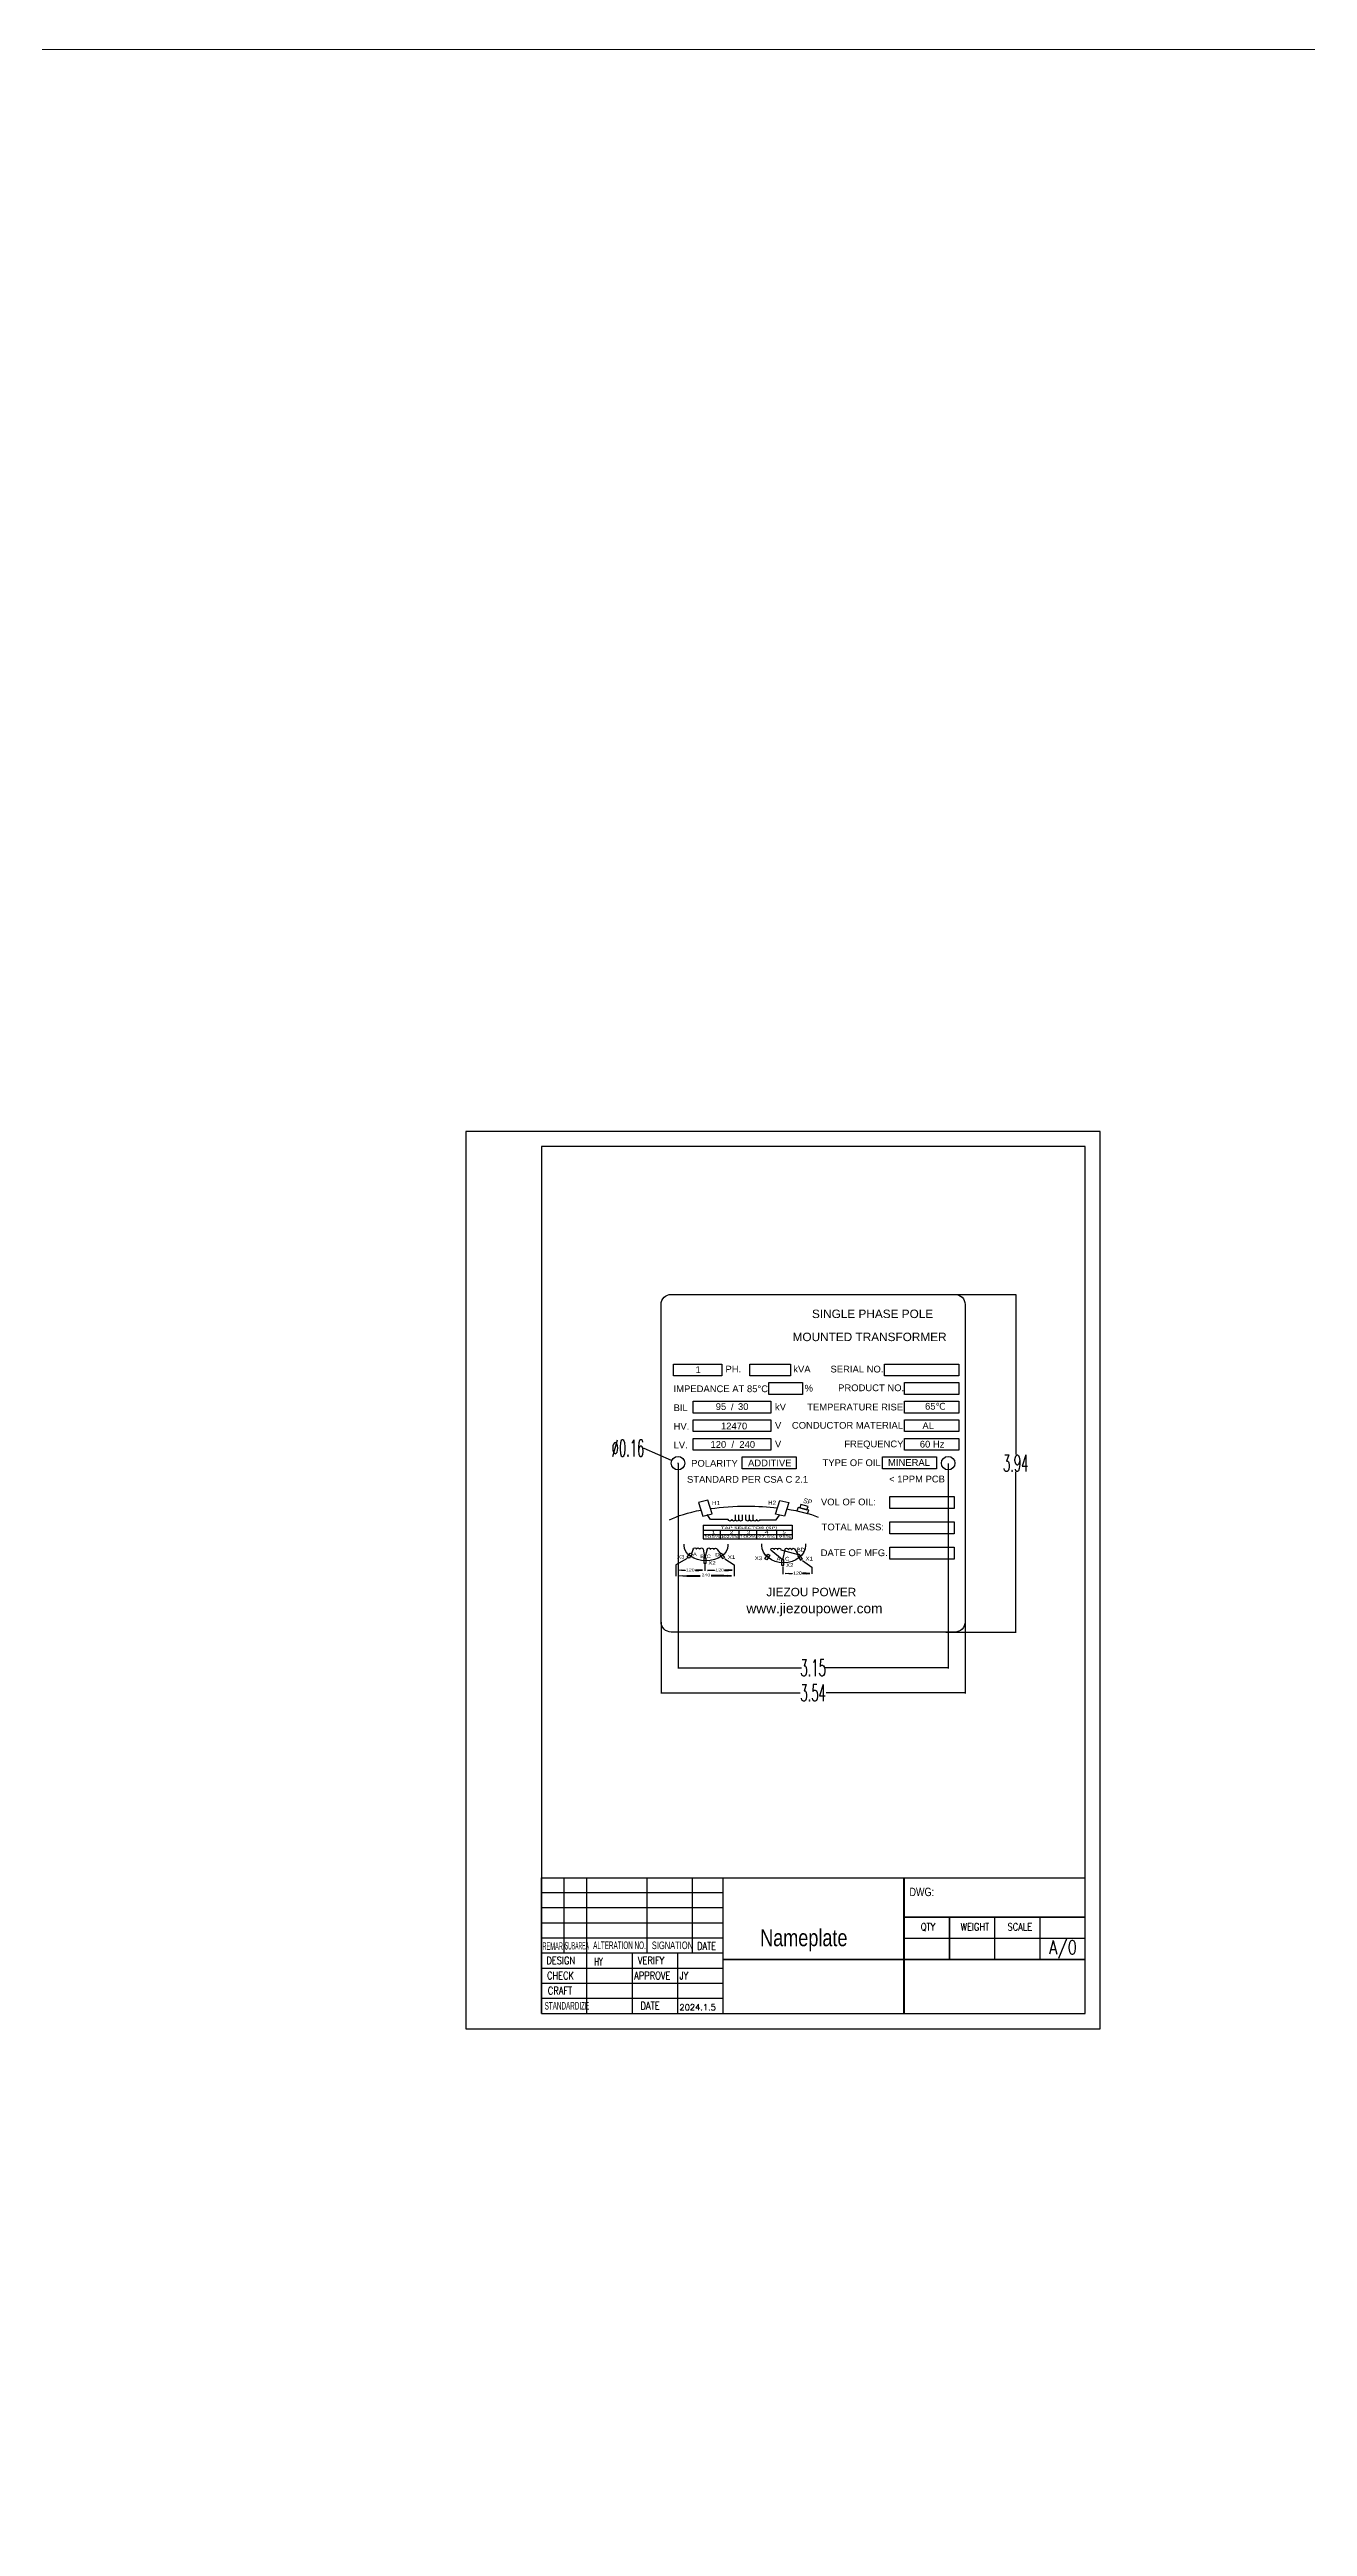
# Model space of a CAD drawing. Extents: x 4438 to 384502, y -178203 to -21188.
# Drawn here: x 376741 to 377113, y -171826 to -171093 of the extents above; entities that cross this region are included whole.
import ezdxf

# ---------------------------------------------------------------- set-up
doc = ezdxf.new("R2010")
doc.units = 0
doc.header["$LTSCALE"] = 8
doc.header["$MEASUREMENT"] = 0
doc.layers.get('0').update_dxf_attribs({"linetype": 'CONTINUOUS'})
doc.layers.get('DEFPOINTS').update_dxf_attribs({"linetype": 'CONTINUOUS'})
for name, color, linetype in [('C00-00-00', 7, 'CONTINUOUS'), ('INTE_THICK', 7, 'CONTINUOUS'), ('layer 1', 7, 'CONTINUOUS')]:
    doc.layers.add(name, color=color, linetype=linetype)
for name, color, linetype, lineweight in [('标注', 7, 'CONTINUOUS', 20), ('标注、文本', 3, 'CONTINUOUS', 25), ('粗实线层', 7, 'CONTINUOUS', 50), ('细', 7, 'CONTINUOUS', 20)]:
    doc.layers.add(name, color=color, linetype=linetype, lineweight=lineweight)
doc.styles.add('1', font='arial.ttf', dxfattribs={"height": 1})
doc.styles.add('2', font='calibri.ttf', dxfattribs={"height": 1})
doc.styles.get("Standard").update_dxf_attribs({"font": 'txt.shx', "width": 0.5, "bigfont": 'intecad.shx'})
doc.styles.add('TEXTSTYLE_3', font='txt', dxfattribs={"width": 0.8})
doc.styles.add('TEXTSTYLE_4', font='txt', dxfattribs={"width": 0.65})
doc.styles.add('TEXTSTYLE_5', font='txt', dxfattribs={"width": 0.45})
doc.styles.add('TEXTSTYLE_7', font='txt', dxfattribs={"width": 0.75})
doc.dimstyles.new('文字', dxfattribs={"dimtxt": 5, "dimasz": 0.18, "dimexe": 0.18, "dimexo": 0.0625, "dimgap": 0.09, "dimtad": 0, "dimtih": 1, "dimtoh": 1, "dimdec": 4, "dimzin": 0, "dimdsep": 46, "dimtxsty": 'Standard', "dimcen": 0.09, "dimadec": 0, "dimazin": 0, "dimtfac": 1, "dimtdec": 4, "dimtofl": 0, "dimtmove": 0, "dimatfit": 3, "dimfxl": 0, "dimtolj": 1, "dimtzin": 0, "dimarcsym": 0})

# ---------------------------------------------------------------- blocks, each defined once
blk = doc.blocks.new('*D65')
at = {"layer": 'DEFPOINTS', "color": 0}
for p in [(376922, -171558.52), (377012, -171558.52), (377012, -171579.53)]:
    blk.add_point(p, dxfattribs=at)
at = {"layer": '标注', "color": 0, "lineweight": -2, "ltscale": 0.5}
for p, q in [((376922, -171558.59), (376922, -171579.71)), ((377012, -171558.59), (377012, -171579.71)), ((376922.18, -171579.53), (376963.16, -171579.53)), ((377011.82, -171579.53), (376970.84, -171579.53))]:
    blk.add_line(p, q, dxfattribs=at)
at = {"layer": '标注', "color": 0}
for points in [[(376922.18, -171579.5), (376922.18, -171579.56), (376922, -171579.53)], [(377011.82, -171579.56), (377011.82, -171579.5), (377012, -171579.53)]]:
    blk.add_solid(points, dxfattribs=at)
at = {"layer": '标注', "color": 0, "insert": (376967, -171579.53), "char_height": 5, "attachment_point": 5}
blk.add_mtext('\\A1;3.54', dxfattribs=at)
blk = doc.blocks.new('*D98')
at = {"layer": 'DEFPOINTS', "color": 0}
for p in [(377006.22, -171461.52), (377026.98, -171461.52), (377006.22, -171561.52)]:
    blk.add_point(p, dxfattribs=at)
at = {"layer": '标注', "color": 0, "lineweight": -2, "ltscale": 0.5}
for p, q in [((377006.28, -171461.52), (377027.16, -171461.52)), ((377026.98, -171461.7), (377026.98, -171508.93)), ((377026.98, -171561.34), (377026.98, -171514.11)), ((377006.28, -171561.52), (377027.16, -171561.52))]:
    blk.add_line(p, q, dxfattribs=at)
at = {"layer": '标注', "color": 0}
for points in [[(377027.01, -171461.7), (377026.95, -171461.7), (377026.98, -171461.52)], [(377026.95, -171561.34), (377027.01, -171561.34), (377026.98, -171561.52)]]:
    blk.add_solid(points, dxfattribs=at)
at = {"layer": '标注', "color": 0, "insert": (377026.98, -171511.52), "char_height": 5, "attachment_point": 5}
blk.add_mtext('\\A1;3.94', dxfattribs=at)
blk = doc.blocks.new('*D99')
at = {"layer": 'DEFPOINTS', "color": 0}
for p in [(376927, -171511.52), (377007, -171511.52), (377007, -171572.13)]:
    blk.add_point(p, dxfattribs=at)
at = {"layer": '标注', "color": 0, "lineweight": -2, "ltscale": 0.5}
for p, q in [((376927, -171511.59), (376927, -171572.31)), ((377007, -171511.59), (377007, -171572.31)), ((376927.18, -171572.13), (376963.57, -171572.13)), ((377006.82, -171572.13), (376970.42, -171572.13))]:
    blk.add_line(p, q, dxfattribs=at)
at = {"layer": '标注', "color": 0}
for points in [[(376927.18, -171572.1), (376927.18, -171572.16), (376927, -171572.13)], [(377006.82, -171572.16), (377006.82, -171572.1), (377007, -171572.13)]]:
    blk.add_solid(points, dxfattribs=at)
at = {"layer": '标注', "color": 0, "insert": (376967, -171572.13), "char_height": 5, "attachment_point": 5}
blk.add_mtext('\\A1;3.15', dxfattribs=at)
blk = doc.blocks.new('*D100')
at = {"layer": 'DEFPOINTS', "color": 0}
for p in [(376925.16, -171510.72), (376928.83, -171512.33)]:
    blk.add_point(p, dxfattribs=at)
at = {"layer": '标注', "color": 0, "lineweight": -2, "ltscale": 0.5}
for p, q in [((376916.65, -171507.06), (376916.83, -171507.06)), ((376916.83, -171507.06), (376925, -171510.65)), ((376926.91, -171511.52), (376927.09, -171511.52)), ((376927, -171511.61), (376927, -171511.43))]:
    blk.add_line(p, q, dxfattribs=at)
at = {"layer": '标注', "color": 0}
blk.add_solid([(376924.99, -171510.67), (376925.01, -171510.62), (376925.16, -171510.72)], dxfattribs=at)
at = {"layer": '标注', "color": 0, "insert": (376912.18, -171507.06), "char_height": 5, "attachment_point": 5}
blk.add_mtext('\\A1;%%C0.16', dxfattribs=at)

msp = doc.modelspace()

# ---------------------------------------------------------------- linework, layer by layer
for p, q in [((376934.479, -171529.901), (376934.479, -171533.912)), ((376934.479, -171531.324), (376960.814, -171531.324)), ((376934.479, -171532.653), (376960.814, -171532.653)), ((376934.479, -171533.912), (376960.814, -171533.912)), ((376939.592, -171533.912), (376939.592, -171531.324)), ((376945.113, -171533.912), (376945.113, -171531.324)), ((376950.3, -171533.912), (376950.3, -171531.324)), ((376956.199, -171531.324), (376956.199, -171533.912))]:
    msp.add_line(p, q)
at = {"color": 7, "linetype": 'Continuous'}
for p, q in [((376886.535, -171634.333), (377047.562, -171634.333)), ((376886.54, -171634.269), (377047.567, -171634.269)), ((376886.54, -171674.526), (376886.54, -171634.269)), ((376940.216, -171638.742), (376886.54, -171638.742)), ((376893.25, -171656.634), (376893.25, -171634.269)), ((376899.959, -171674.526), (376899.959, -171634.269)), ((376917.851, -171656.634), (376917.851, -171634.269)), ((376931.27, -171656.634), (376931.27, -171634.269)), ((376940.216, -171634.269), (376940.216, -171674.526)), ((376940.235, -171634.296), (376940.235, -171674.553)), ((376940.235, -171634.296), (377047.586, -171634.296)), ((376993.892, -171674.526), (376993.892, -171634.269)), ((376993.911, -171634.296), (376993.911, -171674.553)), ((376940.216, -171643.215), (376886.54, -171643.215)), ((376993.892, -171645.899), (377047.567, -171645.899)), ((376993.911, -171645.926), (377047.586, -171645.926)), ((377007.311, -171645.899), (377007.311, -171658.423)), ((377007.329, -171645.926), (377007.329, -171658.451)), ((377020.729, -171645.899), (377020.729, -171658.423)), ((377020.748, -171645.926), (377020.748, -171658.451)), ((377034.148, -171645.899), (377034.148, -171658.423)), ((377034.167, -171645.926), (377034.167, -171658.451)), ((376940.216, -171647.688), (376886.54, -171647.688)), ((376940.216, -171652.161), (376886.54, -171652.161)), ((376993.892, -171652.161), (377047.567, -171652.161)), ((376993.911, -171652.188), (377047.586, -171652.188)), ((376940.216, -171656.634), (376886.54, -171656.634)), ((376940.216, -171661.107), (376886.54, -171661.107)), ((376913.378, -171656.634), (376913.378, -171674.526)), ((376926.797, -171656.634), (376926.797, -171674.526)), ((376940.216, -171658.423), (377047.567, -171658.423)), ((376940.235, -171658.451), (377047.586, -171658.451)), ((376940.216, -171665.58), (376886.54, -171665.58)), ((376940.216, -171670.053), (376886.54, -171670.053))]:
    msp.add_line(p, q, dxfattribs=at)
at = {"color": 7}
msp.add_lwpolyline([(376934.479, -171529.901), (376960.814, -171529.901), (376960.814, -171533.912)], dxfattribs=at)
at = {"lineweight": 30}
for points in [[(376962.57, -171524.596), (376962.57, -171524.596), (376965.713, -171525.469), (376965.713, -171525.469), (376965.713, -171525.469), (376965.713, -171525.469), (376965.36, -171526.399), (376965.36, -171526.399), (376965.36, -171526.399), (376965.36, -171526.399), (376962.179, -171525.625), (376962.179, -171525.625), (376962.179, -171525.625), (376962.179, -171525.625), (376962.57, -171524.596), (376962.57, -171524.596)], [(376963.397, -171523.735), (376963.397, -171523.735), (376965.52, -171524.325), (376965.52, -171524.325), (376965.52, -171524.325), (376965.52, -171524.325), (376965.145, -171525.311), (376965.145, -171525.311), (376965.145, -171525.311), (376965.145, -171525.311), (376963.022, -171524.721), (376963.022, -171524.721), (376963.022, -171524.721), (376963.022, -171524.721), (376963.397, -171523.735), (376963.397, -171523.735)]]:
    msp.add_open_spline(points, degree=3, knots=[0, 0, 0, 0, 0.25, 0.25, 0.25, 0.25, 0.5, 0.5, 0.5, 0.5, 0.75, 0.75, 0.75, 0.75, 1, 1, 1, 1], dxfattribs=at)
at = {"layer": 'C00-00-00', "lineweight": 25}
msp.add_lwpolyline([(376924.996, -171461.523), (377008.996, -171461.523, -0.4142136), (377011.996, -171464.523), (377011.996, -171558.523, -0.4142136), (377008.996, -171561.523), (376924.996, -171561.523, -0.4142136), (376921.996, -171558.523), (376921.996, -171464.523, -0.4142136)], format="xyb", close=True, dxfattribs=at)
for points in [[(376925.707, -171482.162), (376939.953, -171482.162), (376939.953, -171485.662), (376925.707, -171485.662)], [(376948.288, -171482.162), (376960.288, -171482.162), (376960.288, -171485.662), (376948.288, -171485.662)], [(376988.101, -171482.162), (377010.101, -171482.162), (377010.101, -171485.662), (376988.101, -171485.662)], [(376931.443, -171493.162), (376954.443, -171493.162), (376954.443, -171496.662), (376931.443, -171496.662)], [(376953.84, -171487.662), (376963.84, -171487.662), (376963.84, -171491.162), (376953.84, -171491.162)], [(376994.101, -171487.662), (377010.101, -171487.662), (377010.101, -171491.162), (376994.101, -171491.162)], [(376994.101, -171493.162), (377010.101, -171493.162), (377010.101, -171496.662), (376994.101, -171496.662)], [(376931.443, -171498.662), (376954.443, -171498.662), (376954.443, -171502.162), (376931.443, -171502.162)], [(376994.101, -171498.662), (377010.101, -171498.662), (377010.101, -171502.162), (376994.101, -171502.162)], [(376931.443, -171504.162), (376954.443, -171504.162), (376954.443, -171507.662), (376931.443, -171507.662)], [(376994.101, -171504.162), (377010.101, -171504.162), (377010.101, -171507.662), (376994.101, -171507.662)], [(376946.016, -171509.662), (376962.016, -171509.662), (376962.016, -171513.162), (376946.016, -171513.162)], [(376987.564, -171509.662), (377003.564, -171509.662), (377003.564, -171513.162), (376987.564, -171513.162)], [(376989.726, -171521.401), (377008.726, -171521.401), (377008.726, -171524.901), (376989.726, -171524.901)], [(376989.726, -171528.901), (377008.726, -171528.901), (377008.726, -171532.401), (376989.726, -171532.401)], [(376989.726, -171536.401), (377008.726, -171536.401), (377008.726, -171539.901), (376989.726, -171539.901)]]:
    msp.add_lwpolyline(points, close=True, dxfattribs=at)
for centre in [(376926.996, -171511.523), (377006.996, -171511.523)]:
    msp.add_circle(centre, 2, dxfattribs=at)
at = {"layer": 'INTE_THICK'}
for p, q in [((377047.562, -171417.785), (376886.54, -171417.785)), ((376886.54, -171417.785), (376886.54, -171674.526)), ((377047.562, -171674.526), (377047.562, -171417.785)), ((376886.54, -171674.526), (377047.562, -171674.526))]:
    msp.add_line(p, q, dxfattribs=at)
at = {"layer": 'layer 1', "color": 7, "lineweight": 25}
for p, q in [((376943.982, -171528.201), (376943.982, -171526.833)), ((376945.031, -171528.196), (376945.031, -171526.828)), ((376946.055, -171528.196), (376946.055, -171526.828)), ((376947.105, -171528.196), (376947.105, -171526.828)), ((376948.155, -171528.196), (376948.155, -171526.828)), ((376949.205, -171528.201), (376949.205, -171526.833))]:
    msp.add_line(p, q, dxfattribs=at)
for points in [[(376934.603, -171541.079), (376935.323, -171541.079), (376935.323, -171539.691), (376934.603, -171539.691), (376934.603, -171541.079)], [(376957.622, -171541.737), (376958.342, -171541.737), (376958.342, -171540.165), (376957.622, -171540.165), (376957.622, -171541.737)]]:
    msp.add_lwpolyline(points, close=True, dxfattribs=at)
for points, knots in [([(376933.1, -171523.133), (376933.1, -171523.133), (376935.804, -171522.514), (376935.804, -171522.514), (376935.804, -171522.514), (376935.804, -171522.514), (376937.072, -171526.559), (376937.072, -171526.559), (376937.072, -171526.559), (376937.072, -171526.559), (376934.368, -171527.178), (376934.368, -171527.178), (376934.368, -171527.178), (376934.368, -171527.178), (376933.1, -171523.133), (376933.1, -171523.133)], [0, 0, 0, 0, 0.25, 0.25, 0.25, 0.25, 0.5, 0.5, 0.5, 0.5, 0.75, 0.75, 0.75, 0.75, 1, 1, 1, 1]), ([(376955.845, -171526.617), (376955.845, -171526.617), (376958.549, -171527.236), (376958.549, -171527.236), (376958.549, -171527.236), (376958.549, -171527.236), (376959.817, -171523.191), (376959.817, -171523.191), (376959.817, -171523.191), (376959.817, -171523.191), (376957.113, -171522.572), (376957.113, -171522.572), (376957.113, -171522.572), (376957.113, -171522.572), (376955.845, -171526.617), (376955.845, -171526.617)], [0, 0, 0, 0, 0.25, 0.25, 0.25, 0.25, 0.5, 0.5, 0.5, 0.5, 0.75, 0.75, 0.75, 0.75, 1, 1, 1, 1]), ([(376936.623, -171524.952), (376939.919, -171524.499), (376943.577, -171524.247), (376947.429, -171524.247), (376947.429, -171524.247), (376950.58, -171524.247), (376953.602, -171524.416), (376956.4, -171524.725)], [0, 0, 0, 0, 0.5, 0.5, 0.5, 0.5, 1, 1, 1, 1]), ([(376942.932, -171528.196), (376942.932, -171528.443), (376942.697, -171528.644), (376942.407, -171528.644), (376942.407, -171528.644), (376942.117, -171528.644), (376941.882, -171528.443), (376941.882, -171528.196)], [0, 0, 0, 0, 0.5, 0.5, 0.5, 0.5, 1, 1, 1, 1]), ([(376943.982, -171528.196), (376943.982, -171528.443), (376943.746, -171528.644), (376943.457, -171528.644), (376943.457, -171528.644), (376943.167, -171528.644), (376942.932, -171528.443), (376942.932, -171528.196)], [0, 0, 0, 0, 0.5, 0.5, 0.5, 0.5, 1, 1, 1, 1]), ([(376945.031, -171528.196), (376945.031, -171528.443), (376944.796, -171528.644), (376944.506, -171528.644), (376944.506, -171528.644), (376944.216, -171528.644), (376943.981, -171528.443), (376943.981, -171528.196)], [0, 0, 0, 0, 0.5, 0.5, 0.5, 0.5, 1, 1, 1, 1]), ([(376946.055, -171528.196), (376946.055, -171528.443), (376945.82, -171528.644), (376945.531, -171528.644), (376945.531, -171528.644), (376945.241, -171528.644), (376945.006, -171528.443), (376945.006, -171528.196)], [0, 0, 0, 0, 0.5, 0.5, 0.5, 0.5, 1, 1, 1, 1]), ([(376948.155, -171528.196), (376948.155, -171528.443), (376947.92, -171528.644), (376947.63, -171528.644), (376947.63, -171528.644), (376947.34, -171528.644), (376947.105, -171528.443), (376947.105, -171528.196)], [0, 0, 0, 0, 0.5, 0.5, 0.5, 0.5, 1, 1, 1, 1]), ([(376949.205, -171528.196), (376949.205, -171528.443), (376948.97, -171528.644), (376948.68, -171528.644), (376948.68, -171528.644), (376948.39, -171528.644), (376948.155, -171528.443), (376948.155, -171528.196)], [0, 0, 0, 0, 0.5, 0.5, 0.5, 0.5, 1, 1, 1, 1]), ([(376950.254, -171528.196), (376950.254, -171528.443), (376950.019, -171528.644), (376949.73, -171528.644), (376949.73, -171528.644), (376949.44, -171528.644), (376949.205, -171528.443), (376949.205, -171528.196)], [0, 0, 0, 0, 0.5, 0.5, 0.5, 0.5, 1, 1, 1, 1]), ([(376951.279, -171528.196), (376951.279, -171528.443), (376951.044, -171528.644), (376950.754, -171528.644), (376950.754, -171528.644), (376950.464, -171528.644), (376950.229, -171528.443), (376950.229, -171528.196)], [0, 0, 0, 0, 0.5, 0.5, 0.5, 0.5, 1, 1, 1, 1]), ([(376941.713, -171535.522), (376941.726, -171535.643), (376941.734, -171535.766), (376941.734, -171535.89), (376941.734, -171535.89), (376941.734, -171538.398), (376938.832, -171540.431), (376935.254, -171540.431), (376935.254, -171540.431), (376931.676, -171540.431), (376928.774, -171538.398), (376928.774, -171535.89), (376928.774, -171535.89), (376928.774, -171535.766), (376928.781, -171535.643), (376928.795, -171535.522)], [0, 0, 0, 0, 0.25, 0.25, 0.25, 0.25, 0.5, 0.5, 0.5, 0.5, 0.75, 0.75, 0.75, 0.75, 1, 1, 1, 1]), ([(376931.438, -171537.015), (376931.438, -171536.795), (376931.664, -171536.617), (376931.942, -171536.617), (376931.942, -171536.617), (376932.22, -171536.617), (376932.446, -171536.795), (376932.446, -171537.015)], [0, 0, 0, 0, 0.5, 0.5, 0.5, 0.5, 1, 1, 1, 1]), ([(376932.43, -171537.026), (376932.43, -171536.806), (376932.656, -171536.628), (376932.934, -171536.628), (376932.934, -171536.628), (376933.213, -171536.628), (376933.438, -171536.806), (376933.438, -171537.026)], [0, 0, 0, 0, 0.5, 0.5, 0.5, 0.5, 1, 1, 1, 1]), ([(376933.438, -171537.026), (376933.438, -171536.806), (376933.664, -171536.628), (376933.942, -171536.628), (376933.942, -171536.628), (376934.221, -171536.628), (376934.446, -171536.806), (376934.446, -171537.026)], [0, 0, 0, 0, 0.5, 0.5, 0.5, 0.5, 1, 1, 1, 1]), ([(376935.614, -171537.026), (376935.614, -171536.806), (376935.839, -171536.628), (376936.118, -171536.628), (376936.118, -171536.628), (376936.396, -171536.628), (376936.622, -171536.806), (376936.622, -171537.026)], [0, 0, 0, 0, 0.5, 0.5, 0.5, 0.5, 1, 1, 1, 1]), ([(376936.606, -171537.036), (376936.606, -171536.817), (376936.832, -171536.639), (376937.11, -171536.639), (376937.11, -171536.639), (376937.389, -171536.639), (376937.614, -171536.817), (376937.614, -171537.036)], [0, 0, 0, 0, 0.5, 0.5, 0.5, 0.5, 1, 1, 1, 1]), ([(376937.614, -171537.036), (376937.614, -171536.817), (376937.84, -171536.639), (376938.118, -171536.639), (376938.118, -171536.639), (376938.397, -171536.639), (376938.622, -171536.817), (376938.622, -171537.036)], [0, 0, 0, 0, 0.5, 0.5, 0.5, 0.5, 1, 1, 1, 1]), ([(376964.731, -171535.439), (376964.745, -171535.576), (376964.752, -171535.715), (376964.752, -171535.856), (376964.752, -171535.856), (376964.752, -171538.698), (376961.85, -171541.003), (376958.272, -171541.003), (376958.272, -171541.003), (376954.694, -171541.003), (376951.792, -171538.698), (376951.792, -171535.856), (376951.792, -171535.856), (376951.792, -171535.715), (376951.799, -171535.576), (376951.813, -171535.439)], [0, 0, 0, 0, 0.25, 0.25, 0.25, 0.25, 0.5, 0.5, 0.5, 0.5, 0.75, 0.75, 0.75, 0.75, 1, 1, 1, 1]), ([(376954.456, -171537.131), (376954.456, -171536.882), (376954.682, -171536.68), (376954.96, -171536.68), (376954.96, -171536.68), (376955.239, -171536.68), (376955.464, -171536.882), (376955.464, -171537.131)], [0, 0, 0, 0, 0.5, 0.5, 0.5, 0.5, 1, 1, 1, 1]), ([(376955.449, -171537.143), (376955.449, -171536.894), (376955.675, -171536.693), (376955.953, -171536.693), (376955.953, -171536.693), (376956.231, -171536.693), (376956.457, -171536.894), (376956.457, -171537.143)], [0, 0, 0, 0, 0.5, 0.5, 0.5, 0.5, 1, 1, 1, 1]), ([(376956.457, -171537.143), (376956.457, -171536.894), (376956.683, -171536.693), (376956.961, -171536.693), (376956.961, -171536.693), (376957.239, -171536.693), (376957.465, -171536.894), (376957.465, -171537.143)], [0, 0, 0, 0, 0.5, 0.5, 0.5, 0.5, 1, 1, 1, 1]), ([(376958.632, -171537.143), (376958.632, -171536.894), (376958.858, -171536.693), (376959.136, -171536.693), (376959.136, -171536.693), (376959.415, -171536.693), (376959.64, -171536.894), (376959.64, -171537.143)], [0, 0, 0, 0, 0.5, 0.5, 0.5, 0.5, 1, 1, 1, 1]), ([(376959.625, -171537.155), (376959.625, -171536.906), (376959.85, -171536.705), (376960.129, -171536.705), (376960.129, -171536.705), (376960.407, -171536.705), (376960.633, -171536.906), (376960.633, -171537.155)], [0, 0, 0, 0, 0.5, 0.5, 0.5, 0.5, 1, 1, 1, 1]), ([(376960.633, -171537.155), (376960.633, -171536.906), (376960.859, -171536.705), (376961.137, -171536.705), (376961.137, -171536.705), (376961.415, -171536.705), (376961.641, -171536.906), (376961.641, -171537.155)], [0, 0, 0, 0, 0.5, 0.5, 0.5, 0.5, 1, 1, 1, 1]), ([(376929.142, -171543.177), (376929.142, -171543.177), (376928.032, -171543.177), (376928.032, -171543.177), (376928.032, -171543.177), (376928.032, -171543.177), (376928.032, -171543.136), (376928.032, -171543.136), (376928.032, -171543.136), (376928.032, -171543.136), (376926.923, -171543.218), (376926.923, -171543.218), (376926.923, -171543.218), (376926.923, -171543.218), (376928.032, -171543.299), (376928.032, -171543.299), (376928.032, -171543.299), (376928.032, -171543.299), (376928.032, -171543.258), (376928.032, -171543.258), (376928.032, -171543.258), (376928.032, -171543.258), (376929.142, -171543.258), (376929.142, -171543.258), (376929.142, -171543.258), (376929.142, -171543.258), (376929.142, -171543.177), (376929.142, -171543.177)], [0, 0, 0, 0, 0.1428571, 0.1428571, 0.1428571, 0.1428571, 0.2857143, 0.2857143, 0.2857143, 0.2857143, 0.4285714, 0.4285714, 0.4285714, 0.4285714, 0.5714286, 0.5714286, 0.5714286, 0.5714286, 0.7142857, 0.7142857, 0.7142857, 0.7142857, 0.8571429, 0.8571429, 0.8571429, 0.8571429, 1, 1, 1, 1]), ([(376931.177, -171538.455), (376931.177, -171538.455), (376930.554, -171538.171), (376930.554, -171538.171), (376930.554, -171538.171), (376930.554, -171538.171), (376929.674, -171539.373), (376929.674, -171539.373), (376929.674, -171539.373), (376929.674, -171539.373), (376930.297, -171539.657), (376930.297, -171539.657), (376930.297, -171539.657), (376930.297, -171539.657), (376931.177, -171538.455), (376931.177, -171538.455)], [0, 0, 0, 0, 0.25, 0.25, 0.25, 0.25, 0.5, 0.5, 0.5, 0.5, 0.75, 0.75, 0.75, 0.75, 1, 1, 1, 1]), ([(376932.128, -171543.207), (376932.128, -171543.207), (376933.189, -171543.207), (376933.189, -171543.207), (376933.189, -171543.207), (376933.189, -171543.207), (376933.189, -171543.166), (376933.189, -171543.166), (376933.189, -171543.166), (376933.189, -171543.166), (376934.251, -171543.248), (376934.251, -171543.248), (376934.251, -171543.248), (376934.251, -171543.248), (376933.189, -171543.329), (376933.189, -171543.329), (376933.189, -171543.329), (376933.189, -171543.329), (376933.189, -171543.288), (376933.189, -171543.288), (376933.189, -171543.288), (376933.189, -171543.288), (376932.128, -171543.288), (376932.128, -171543.288), (376932.128, -171543.288), (376932.128, -171543.288), (376932.128, -171543.207), (376932.128, -171543.207)], [0, 0, 0, 0, 0.1428571, 0.1428571, 0.1428571, 0.1428571, 0.2857143, 0.2857143, 0.2857143, 0.2857143, 0.4285714, 0.4285714, 0.4285714, 0.4285714, 0.5714286, 0.5714286, 0.5714286, 0.5714286, 0.7142857, 0.7142857, 0.7142857, 0.7142857, 0.8571429, 0.8571429, 0.8571429, 0.8571429, 1, 1, 1, 1]), ([(376937.81, -171543.22), (376937.81, -171543.22), (376936.749, -171543.22), (376936.749, -171543.22), (376936.749, -171543.22), (376936.749, -171543.22), (376936.749, -171543.179), (376936.749, -171543.179), (376936.749, -171543.179), (376936.749, -171543.179), (376935.687, -171543.261), (376935.687, -171543.261), (376935.687, -171543.261), (376935.687, -171543.261), (376936.749, -171543.342), (376936.749, -171543.342), (376936.749, -171543.342), (376936.749, -171543.342), (376936.749, -171543.301), (376936.749, -171543.301), (376936.749, -171543.301), (376936.749, -171543.301), (376937.81, -171543.301), (376937.81, -171543.301), (376937.81, -171543.301), (376937.81, -171543.301), (376937.81, -171543.22), (376937.81, -171543.22)], [0, 0, 0, 0, 0.1428571, 0.1428571, 0.1428571, 0.1428571, 0.2857143, 0.2857143, 0.2857143, 0.2857143, 0.4285714, 0.4285714, 0.4285714, 0.4285714, 0.5714286, 0.5714286, 0.5714286, 0.5714286, 0.7142857, 0.7142857, 0.7142857, 0.7142857, 0.8571429, 0.8571429, 0.8571429, 0.8571429, 1, 1, 1, 1]), ([(376939.327, -171538.573), (376939.327, -171538.573), (376939.95, -171538.289), (376939.95, -171538.289), (376939.95, -171538.289), (376939.95, -171538.289), (376940.83, -171539.491), (376940.83, -171539.491), (376940.83, -171539.491), (376940.83, -171539.491), (376940.207, -171539.775), (376940.207, -171539.775), (376940.207, -171539.775), (376940.207, -171539.775), (376939.327, -171538.573), (376939.327, -171538.573)], [0, 0, 0, 0, 0.25, 0.25, 0.25, 0.25, 0.5, 0.5, 0.5, 0.5, 0.75, 0.75, 0.75, 0.75, 1, 1, 1, 1]), ([(376940.796, -171543.19), (376940.796, -171543.19), (376941.905, -171543.19), (376941.905, -171543.19), (376941.905, -171543.19), (376941.905, -171543.19), (376941.905, -171543.149), (376941.905, -171543.149), (376941.905, -171543.149), (376941.905, -171543.149), (376943.015, -171543.231), (376943.015, -171543.231), (376943.015, -171543.231), (376943.015, -171543.231), (376941.905, -171543.312), (376941.905, -171543.312), (376941.905, -171543.312), (376941.905, -171543.312), (376941.905, -171543.271), (376941.905, -171543.271), (376941.905, -171543.271), (376941.905, -171543.271), (376940.796, -171543.271), (376940.796, -171543.271), (376940.796, -171543.271), (376940.796, -171543.271), (376940.796, -171543.19), (376940.796, -171543.19)], [0, 0, 0, 0, 0.1428571, 0.1428571, 0.1428571, 0.1428571, 0.2857143, 0.2857143, 0.2857143, 0.2857143, 0.4285714, 0.4285714, 0.4285714, 0.4285714, 0.5714286, 0.5714286, 0.5714286, 0.5714286, 0.7142857, 0.7142857, 0.7142857, 0.7142857, 0.8571429, 0.8571429, 0.8571429, 0.8571429, 1, 1, 1, 1]), ([(376954.196, -171538.763), (376954.196, -171538.763), (376953.572, -171538.442), (376953.572, -171538.442), (376953.572, -171538.442), (376953.572, -171538.442), (376952.692, -171539.804), (376952.692, -171539.804), (376952.692, -171539.804), (376952.692, -171539.804), (376953.316, -171540.125), (376953.316, -171540.125), (376953.316, -171540.125), (376953.316, -171540.125), (376954.196, -171538.763), (376954.196, -171538.763)], [0, 0, 0, 0, 0.25, 0.25, 0.25, 0.25, 0.5, 0.5, 0.5, 0.5, 0.75, 0.75, 0.75, 0.75, 1, 1, 1, 1]), ([(376960.828, -171544.164), (376960.828, -171544.164), (376959.767, -171544.164), (376959.767, -171544.164), (376959.767, -171544.164), (376959.767, -171544.164), (376959.767, -171544.118), (376959.767, -171544.118), (376959.767, -171544.118), (376959.767, -171544.118), (376958.706, -171544.21), (376958.706, -171544.21), (376958.706, -171544.21), (376958.706, -171544.21), (376959.767, -171544.302), (376959.767, -171544.302), (376959.767, -171544.302), (376959.767, -171544.302), (376959.767, -171544.256), (376959.767, -171544.256), (376959.767, -171544.256), (376959.767, -171544.256), (376960.828, -171544.256), (376960.828, -171544.256), (376960.828, -171544.256), (376960.828, -171544.256), (376960.828, -171544.164), (376960.828, -171544.164)], [0, 0, 0, 0, 0.1428571, 0.1428571, 0.1428571, 0.1428571, 0.2857143, 0.2857143, 0.2857143, 0.2857143, 0.4285714, 0.4285714, 0.4285714, 0.4285714, 0.5714286, 0.5714286, 0.5714286, 0.5714286, 0.7142857, 0.7142857, 0.7142857, 0.7142857, 0.8571429, 0.8571429, 0.8571429, 0.8571429, 1, 1, 1, 1]), ([(376962.345, -171538.897), (376962.345, -171538.897), (376962.969, -171538.575), (376962.969, -171538.575), (376962.969, -171538.575), (376962.969, -171538.575), (376963.849, -171539.937), (376963.849, -171539.937), (376963.849, -171539.937), (376963.849, -171539.937), (376963.225, -171540.259), (376963.225, -171540.259), (376963.225, -171540.259), (376963.225, -171540.259), (376962.345, -171538.897), (376962.345, -171538.897)], [0, 0, 0, 0, 0.25, 0.25, 0.25, 0.25, 0.5, 0.5, 0.5, 0.5, 0.75, 0.75, 0.75, 0.75, 1, 1, 1, 1]), ([(376963.814, -171544.13), (376963.814, -171544.13), (376964.924, -171544.13), (376964.924, -171544.13), (376964.924, -171544.13), (376964.924, -171544.13), (376964.924, -171544.084), (376964.924, -171544.084), (376964.924, -171544.084), (376964.924, -171544.084), (376966.034, -171544.176), (376966.034, -171544.176), (376966.034, -171544.176), (376966.034, -171544.176), (376964.924, -171544.268), (376964.924, -171544.268), (376964.924, -171544.268), (376964.924, -171544.268), (376964.924, -171544.222), (376964.924, -171544.222), (376964.924, -171544.222), (376964.924, -171544.222), (376963.814, -171544.222), (376963.814, -171544.222), (376963.814, -171544.222), (376963.814, -171544.222), (376963.814, -171544.13), (376963.814, -171544.13)], [0, 0, 0, 0, 0.1428571, 0.1428571, 0.1428571, 0.1428571, 0.2857143, 0.2857143, 0.2857143, 0.2857143, 0.4285714, 0.4285714, 0.4285714, 0.4285714, 0.5714286, 0.5714286, 0.5714286, 0.5714286, 0.7142857, 0.7142857, 0.7142857, 0.7142857, 0.8571429, 0.8571429, 0.8571429, 0.8571429, 1, 1, 1, 1]), ([(376929.494, -171544.85), (376929.494, -171544.85), (376928.384, -171544.85), (376928.384, -171544.85), (376928.384, -171544.85), (376928.384, -171544.85), (376928.384, -171544.81), (376928.384, -171544.81), (376928.384, -171544.81), (376928.384, -171544.81), (376927.275, -171544.891), (376927.275, -171544.891), (376927.275, -171544.891), (376927.275, -171544.891), (376928.384, -171544.972), (376928.384, -171544.972), (376928.384, -171544.972), (376928.384, -171544.972), (376928.384, -171544.932), (376928.384, -171544.932), (376928.384, -171544.932), (376928.384, -171544.932), (376929.494, -171544.932), (376929.494, -171544.932), (376929.494, -171544.932), (376929.494, -171544.932), (376929.494, -171544.85), (376929.494, -171544.85)], [0, 0, 0, 0, 0.1428571, 0.1428571, 0.1428571, 0.1428571, 0.2857143, 0.2857143, 0.2857143, 0.2857143, 0.4285714, 0.4285714, 0.4285714, 0.4285714, 0.5714286, 0.5714286, 0.5714286, 0.5714286, 0.7142857, 0.7142857, 0.7142857, 0.7142857, 0.8571429, 0.8571429, 0.8571429, 0.8571429, 1, 1, 1, 1]), ([(376940.594, -171544.843), (376940.594, -171544.843), (376941.704, -171544.843), (376941.704, -171544.843), (376941.704, -171544.843), (376941.704, -171544.843), (376941.704, -171544.802), (376941.704, -171544.802), (376941.704, -171544.802), (376941.704, -171544.802), (376942.814, -171544.883), (376942.814, -171544.883), (376942.814, -171544.883), (376942.814, -171544.883), (376941.704, -171544.965), (376941.704, -171544.965), (376941.704, -171544.965), (376941.704, -171544.965), (376941.704, -171544.924), (376941.704, -171544.924), (376941.704, -171544.924), (376941.704, -171544.924), (376940.594, -171544.924), (376940.594, -171544.924), (376940.594, -171544.924), (376940.594, -171544.924), (376940.594, -171544.843), (376940.594, -171544.843)], [0, 0, 0, 0, 0.1428571, 0.1428571, 0.1428571, 0.1428571, 0.2857143, 0.2857143, 0.2857143, 0.2857143, 0.4285714, 0.4285714, 0.4285714, 0.4285714, 0.5714286, 0.5714286, 0.5714286, 0.5714286, 0.7142857, 0.7142857, 0.7142857, 0.7142857, 0.8571429, 0.8571429, 0.8571429, 0.8571429, 1, 1, 1, 1])]:
    msp.add_open_spline(points, degree=3, knots=knots, dxfattribs=at)
for points in [[(376924.515, -171528.332), (376926.747, -171527.12), (376929.99, -171526.104), (376933.896, -171525.388)], [(376936.58, -171528.196), (376936.58, -171528.196), (376935.608, -171526.757), (376935.608, -171526.757)], [(376941.836, -171528.196), (376941.836, -171528.196), (376936.58, -171528.196), (376936.58, -171528.196)], [(376951.279, -171528.318), (376951.279, -171528.318), (376956.04, -171528.318), (376956.04, -171528.318)], [(376956.04, -171528.318), (376956.04, -171528.318), (376957.011, -171526.879), (376957.011, -171526.879)], [(376959.157, -171525.086), (376962.852, -171525.648), (376966.05, -171526.467), (376968.497, -171527.466)], [(376931.438, -171536.958), (376931.438, -171536.958), (376930.987, -171538.286), (376930.987, -171538.286)], [(376934.446, -171537.026), (376934.446, -171537.026), (376934.963, -171539.691), (376934.963, -171539.691)], [(376935.614, -171537.026), (376935.614, -171537.026), (376934.94, -171539.569), (376934.94, -171539.569)], [(376938.622, -171537.036), (376938.622, -171537.036), (376939.639, -171538.431), (376939.639, -171538.431)], [(376954.456, -171537.131), (376954.456, -171537.131), (376957.958, -171540.026), (376957.958, -171540.026)], [(376957.465, -171537.143), (376957.465, -171537.143), (376962.573, -171538.606), (376962.573, -171538.606)], [(376958.632, -171537.143), (376958.632, -171537.143), (376957.958, -171540.165), (376957.958, -171540.165)], [(376961.641, -171537.155), (376961.641, -171537.155), (376962.657, -171538.736), (376962.657, -171538.736)], [(376929.734, -171539.743), (376929.734, -171539.743), (376926.333, -171541.605), (376926.333, -171541.605)], [(376926.333, -171541.605), (376926.333, -171541.605), (376926.333, -171544.972), (376926.333, -171544.972)], [(376934.963, -171541.43), (376934.963, -171541.43), (376934.963, -171543.41), (376934.963, -171543.41)], [(376934.975, -171541.443), (376934.975, -171541.443), (376934.975, -171543.294), (376934.975, -171543.294)], [(376940.84, -171539.84), (376940.84, -171539.84), (376943.605, -171541.619), (376943.605, -171541.619)], [(376943.605, -171541.619), (376943.605, -171541.619), (376943.605, -171544.972), (376943.605, -171544.972)], [(376957.982, -171542.135), (376957.982, -171542.135), (376957.982, -171544.38), (376957.982, -171544.38)], [(376957.993, -171542.15), (376957.993, -171542.15), (376957.993, -171544.249), (376957.993, -171544.249)], [(376963.858, -171540.333), (376963.858, -171540.333), (376966.624, -171542.349), (376966.624, -171542.349)], [(376966.624, -171542.349), (376966.624, -171542.349), (376966.624, -171544.25), (376966.624, -171544.25)]]:
    msp.add_open_spline(points, degree=3, dxfattribs=at)
at = {"layer": 'layer 1', "color": 7, "lineweight": 40}
for points in [[(376929.578, -171544.879), (376929.578, -171544.879), (376933.589, -171544.879), (376933.589, -171544.879)], [(376940.594, -171544.883), (376940.594, -171544.883), (376936.838, -171544.883), (376936.838, -171544.883)]]:
    msp.add_open_spline(points, degree=3, dxfattribs=at)
at = {"layer": '粗实线层', "color": 1, "lineweight": -3}
for p, q in [((377052.035, -171413.312), (376864.176, -171413.312)), ((376864.176, -171413.312), (376864.176, -171678.998)), ((377052.035, -171678.998), (377052.035, -171413.312)), ((376864.176, -171678.998), (377052.035, -171678.998))]:
    msp.add_line(p, q, dxfattribs=at)
at = {"layer": '细', "color": 1}
msp.add_lwpolyline([(372175.774, -171092.907), (384501.994, -171092.907), (384501.994, -178202.855), (372175.774, -178202.855)], close=True, dxfattribs=at)

# ---------------------------------------------------------------- texts
at = {"lineweight": 30, "style": '1', "oblique": 4.501126}
msp.add_text('SP', height=1.4352, rotation=347.098227, dxfattribs=at).set_placement((376963.888, -171523.219))
at = {"style": '2', "oblique": -0.000002}
for s, height, width, p in [(' 105%', 0.7444, 1.870617, (376934.147, -171533.624)), ('1', 0.892, 1.560455, (376936.91, -171532.385)), ('TAP SELECTOR (SP)', 0.74444, 1.870617, (376939.705, -171531.03)), (' 102.5%', 0.7444, 1.51978, (376939.184, -171533.638)), ('2', 0.897, 1.5518, (376942.223, -171532.422)), (' 100%', 0.7444, 1.870617, (376944.749, -171533.6)), ('3', 0.897, 1.5518, (376947.343, -171532.422)), ('97.5%', 0.7444, 1.721653, (376950.68, -171533.624)), ('4', 0.897, 1.5518, (376952.646, -171532.422)), ('  95%', 0.7444, 1.870617, (376955.752, -171533.654)), ('5', 0.897, 1.5518, (376957.862, -171532.422))]:
    msp.add_text(s, height=height, dxfattribs=dict(at, width=width)).set_placement(p)
at = {"color": 7}
for s, height, style, width, p in [('DWG:', 2.5, 'TEXTSTYLE_7', 0.8, (376995.527, -171639.717)), ('REMARK', 2.2365, 'TEXTSTYLE_5', 0.45, (376886.841, -171655.635)), ('SUBAREA', 2.2365, 'TEXTSTYLE_5', 0.4, (376893.462, -171655.515)), ('ALTERATION NO.', 2.23649, 'TEXTSTYLE_3', 0.5, (376901.872, -171655.396)), ('SIGNATION', 2.2365, 'TEXTSTYLE_4', 0.65, (376919.243, -171655.409)), ('Nameplate', 5, 'TEXTSTYLE_7', 0.8, (376951.307, -171654.549)), ('STANDARDIZE', 2.23649, 'TEXTSTYLE_3', 0.5, (376887.503, -171673.311))]:
    msp.add_text(s, height=height, dxfattribs=dict(at, style=style, width=width)).set_placement(p)
for s, height, width, p in [('DATE', 2.2365, 0.8, (376932.619, -171655.611)), ('QTY', 2.2365, 0.8, (376998.871, -171649.924)), ('WEIGHT', 2.2365, 0.8, (377010.71, -171649.924)), ('SCALE', 2.2365, 0.8, (377024.576, -171649.924)), ('A/0', 4, 0.8, (377036.861, -171656.896)), ('DESIGN', 2.2365, 0.8, (376888.013, -171659.892)), ('HY', 2.2365, 0.55, (376902.22, -171660.224)), ('VERIFY', 2.2365, 0.8, (376915.12, -171659.892)), ('CHECK', 2.2365, 0.8, (376888.222, -171664.365)), ('CRAFT', 2.2365, 0.8, (376888.461, -171668.838)), ('APPROVE', 2.2365, 0.8, (376914.016, -171664.365)), ('JY', 2.2365, 0.8, (376927.435, -171664.365)), ('DATE', 2.2365, 0.8, (376915.895, -171673.311))]:
    msp.add_text(s, height=height, dxfattribs=dict(at, width=width)).set_placement(p)
msp.add_text('2024.1.5', height=1.8, dxfattribs=at).set_placement((376927.41, -171673.541))
at = {"layer": 'layer 1', "color": 7, "oblique": -0.000002}
for s, height, style, width, p in [('H1', 1.2157, '2', 1.106102, (376937.072, -171523.888)), ('H2', 1.2157, '2', 1.106102, (376953.658, -171523.828)), ('B', 1.144, '1', 1.119039, (376962.168, -171537.719)), ('D', 1.144, '1', 1.119039, (376963.261, -171537.706)), ('X3', 1.0092, '1', 1.268403, (376926.708, -171539.748)), ('120', 0.865, '1', 1.268403, (376929.35, -171543.586)), ('A', 1.009, '1', 1.268403, (376931.375, -171538.994)), ('B', 1.009, '1', 1.268403, (376933.598, -171539.637)), ('240', 0.865, '1', 1.268403, (376933.981, -171545.068)), ('C', 1.009, '1', 1.268403, (376935.434, -171539.626)), ('X2', 1.0092, '1', 1.268403, (376935.974, -171541.553)), ('D', 1.009, '1', 1.268403, (376937.988, -171539.087)), ('120', 0.865, '1', 1.268403, (376938.062, -171543.586)), ('X1', 1.0092, '1', 1.268403, (376941.734, -171539.851)), ('X3', 1.1439, '1', 1.119039, (376949.726, -171540.228)), ('A', 1.144, '1', 1.119039, (376956.133, -171540.43)), ('C', 1.144, '1', 1.119039, (376958.695, -171540.398)), ('X2', 1.1439, '1', 1.119039, (376958.992, -171542.275)), ('120', 0.9805, '1', 1.119039, (376961.08, -171544.579)), ('X1', 1.1439, '1', 1.119039, (376964.752, -171540.345))]:
    msp.add_text(s, height=height, dxfattribs=dict(at, style=style, width=width)).set_placement(p)
at = {"layer": '标注、文本', "width": 176.47074, "attachment_point": 1, "style": '1'}
for s, insert, char_height in [('SINGLE PHASE POLE ', (376966.654, -171466.044), 2.5), ('MOUNTED TRANSFORMER', (376960.922, -171472.871), 2.5), ('       1', (376926.751, -171482.849), 2), ('PH.', (376941.05, -171482.66), 2), ('kVA', (376961.129, -171482.66), 2), ('SERIAL NO.', (376972.143, -171482.66), 2), ('IMPEDANCE AT 85°C ', (376925.682, -171488.486), 2), ('%', (376964.461, -171488.311), 2), ('PRODUCT NO.', (376974.401, -171488.198), 2), ('BIL', (376925.682, -171494.105), 2), ('HV.', (376925.682, -171499.605), 2), ('         95', (376931.173, -171493.756), 2), ('           12470', (376931.173, -171499.508), 2), ('  /', (376941.099, -171493.879), 2), ('       30', (376939.311, -171493.756), 2), ('V', (376955.703, -171499.346), 2), ('kV', (376955.703, -171493.846), 2), ('CONDUCTOR MATERIAL', (376960.713, -171499.312), 2), ('TEMPERATURE RISE', (376965.242, -171493.903), 2), ('     AL ', (376995.484, -171499.431), 2), ('      65℃', (376995.484, -171493.66), 2), ('LV.', (376925.682, -171505.105), 2), ('       120  /  240 ', (376931.173, -171504.981), 2), ('V', (376955.703, -171504.846), 2), ('FREQUENCY', (376976.21, -171504.812), 2), ('    60 Hz ', (376995.484, -171504.89), 2), ('STANDARD PER CSA C 2.1', (376929.657, -171515.313), 2), ('POLARITY', (376930.885, -171510.557), 2), ('ADDITIVE', (376947.73, -171510.447), 2), ('TYPE OF OIL', (376969.786, -171510.386), 2), ('    MINERAL', (376986.064, -171510.309), 2), ('< 1PPM PCB', (376989.495, -171515.214), 2), ('VOL OF OIL:', (376969.308, -171521.998), 2), ('TOTAL MASS:', (376969.507, -171529.415), 2), ('DATE OF MFG.', (376969.234, -171537.049), 2), ('      JIEZOU POWER ', (376947.356, -171548.43), 2.5), ('www.jiezoupower.com', (376947.244, -171553.063), 2.9)]:
    msp.add_mtext(s, dxfattribs=dict(at, insert=insert, char_height=char_height))

# ---------------------------------------------------------------- dimensions: what is measured, and where the dimension line sits
at = {"layer": '标注', "ltscale": 0.5}
dim = msp.add_linear_dim(base=(377026.984, -171461.523), p1=(377006.217, -171561.523), p2=(377006.217, -171461.523), angle=90, text='3.94', dimstyle='文字', override={"dimdec": 0}, dxfattribs=at)
dim.commit()
dim.dimension.update_dxf_attribs({"geometry": '*D98', "text_midpoint": (377026.984, -171511.523)})
dim = msp.add_diameter_dim_2p(p1=(376928.827, -171512.327), p2=(376925.165, -171510.719), text='%%C0.16', dimstyle='文字', override={"dimdec": 0}, dxfattribs=at)
dim.commit()
dim.dimension.update_dxf_attribs({"geometry": '*D100', "text_midpoint": (376916.826, -171507.056), "dimtype": 163})
for base, p1, p2, text, picture, middle in [((377006.996, -171572.133), (376926.996, -171511.523), (377006.996, -171511.523), '3.15', '*D99', (376966.996, -171572.133)), ((377011.996, -171579.534), (376921.996, -171558.523), (377011.996, -171558.523), '3.54', '*D65', (376966.996, -171579.534))]:
    dim = msp.add_linear_dim(base=base, p1=p1, p2=p2, text=text, dimstyle='文字', override={"dimdec": 0}, dxfattribs=at)
    dim.commit()
    dim.dimension.update_dxf_attribs({"geometry": picture, "text_midpoint": middle})

doc.saveas('drawing.dxf')
